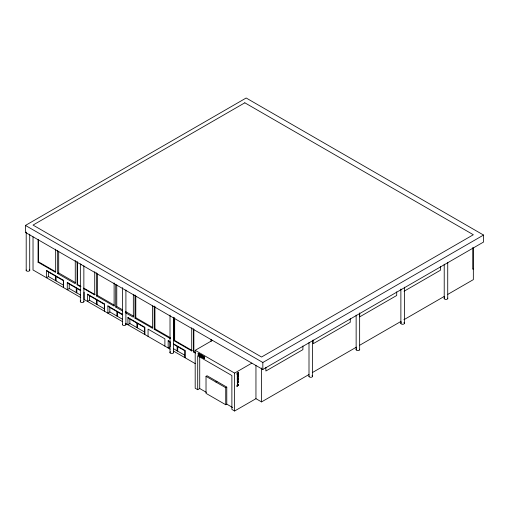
<?xml version="1.0" encoding="UTF-8"?>
<svg xmlns="http://www.w3.org/2000/svg" width="509" height="509" viewBox="0 0 509 509"><rect width="100%" height="100%" fill="white"/><g stroke="black" fill="none" stroke-linecap="round" stroke-linejoin="round"><path stroke-width="0.76" d="M236.959 386.166L237.448 384.206C238.231 383.487 238.536 386.636 238.027 385.294L236.959 386.166L237.97 385.135L237.563 384.371M237.748 384.473L237.34 385.288L237.97 385.135M237.143 386.274L237.875 384.174M238.53 372.652L237.913 373.943L238.078 372.703C239.02 378.333 237.544 369.165 238.339 374.439M237.913 373.943L237.289 373.371L237.658 374.16L238.155 372.887M237.658 374.16L238.339 372.995M203.307 358.037L203.785 356.421L204.516 358.521L203.441 357.642M204.516 358.521L203.492 357.483L204.026 356.561M203.492 357.483L203.899 356.714L204.128 357.636L203.715 356.822M203.11 357.922L203.785 356.421M198.523 353.615L198.345 355.167L198.16 353.386L198.79 354.684L199.14 353.952L199.592 353.997L198.72 354.926L198.345 353.723L199.019 354.888L199.394 354.118M198.79 354.684L199.324 353.844M63.37 280.224L63.37 287.49L63.37 280.224L46.542 270.508L46.542 277.774L48.489 276.54L48.489 272.073L46.542 270.508M104.364 303.892L104.364 311.158L104.364 303.892L87.535 294.177L87.535 301.443L89.482 300.208L89.482 295.742L87.535 294.177M144.76 327.211L144.76 334.483L144.76 327.211L127.931 317.495L127.931 324.767L129.871 323.533L129.871 319.067L127.931 317.495M184.99 350.44L184.99 357.712L184.99 350.44L173.55 343.829M67.283 282.482L69.224 284.054L69.224 288.514L67.283 289.748L67.283 282.482L80.746 290.251M107.895 305.928L109.836 307.5L109.836 311.96L107.895 313.194L107.895 305.928L122.701 314.473M25.45 225.436L246.165 98.002L483.55 235.056L483.55 242.042L262.835 369.477L25.45 232.422L25.45 225.436L262.835 362.484L483.55 235.056M38.067 239.771L38.067 262.224L38.614 261.906L55.545 271.685M57.663 250.313L57.663 273.537L58.7 272.939L75.631 282.711M77.114 261.543L77.114 284.773L77.546 284.525L80.931 286.478M96.513 272.741L96.513 295.971L97.429 295.436L114.36 305.215M115.728 284.614L115.728 307.067L116.771 306.463L122.185 309.593M135.006 294.966L135.006 318.195L135.801 317.737L152.732 327.51M154.208 306.055L154.208 329.278L154.94 328.859L170.515 337.849M174.123 340.776L174.67 340.457L192.281 350.625L191.728 350.943L174.123 340.776L174.123 317.552M206.393 392.375L199.725 388.526L197.708 389.69L195.189 388.233L195.189 350.326L212.425 340.368M193.42 328.693L193.42 351.923L193.853 351.674L195.202 352.457M198.16 353.386L198.605 353.431L198.968 354.576M198.16 355.066L198.523 355.066M199.884 354.169C198.644 355.511 202.334 357.089 199.7 355.956L199.7 354.277L200.794 354.894M200.075 354.938L200.743 355.524L199.897 354.588L201.278 354.977L201.863 356.644L201.1 355.078L199.7 354.277M199.216 355.67C199.948 355.963 198.637 355.187 199.216 354.226M199.7 355.956L200.794 356.37M201.647 357.076L201.189 355.155L201.863 357.203L202.048 355.416L201.679 355.422L201.679 356.745M201.679 355.422L202.048 355.416M200.82 354.926C200.476 356.714 201.456 357.248 201.189 355.155M200.82 356.599L201.189 356.599M202.786 356.834C203.619 358.164 201.92 356.364 202.086 357.229L203.04 357.598L202.296 356.198L203.015 356.535L203.199 356.16L202.576 355.727A0.655 0.375 60 0 0 202.353 355.778L202.283 356.096M203.002 356.529L203.199 356.16M202.086 357.229L202.283 356.854M226.779 404.14L225.735 404.738L206.024 393.355L206.024 376.348L207.061 375.744L226.779 387.126L226.779 404.14L232.607 407.505M215.88 382.036L216.917 381.438M195.189 350.326L234.617 373.091L251.853 363.133M237.105 373.262L237.468 373.498L237.289 375.05L237.105 373.262L237.55 373.218M237.105 374.942L237.468 374.942M238.155 374.331L238.53 374.331M237.27 375.954L238.365 375.534L237.27 375.954L237.27 377.627L238.365 377.016M237.455 377.735L237.468 376.036L238.365 375.731M237.455 376.056L238.365 375.534M238.314 376.221L237.652 376.8L238.314 376.418L238.129 376.113L237.652 376.603L237.652 376.145M237.27 377.627L238.365 377.214M237.207 378.779L237.569 379.008L237.391 380.56L237.207 378.779C238.263 378.41 238.441 380.948 237.48 378.62M238.066 379.606C238.167 375.419 238.95 382.66 237.385 378.9L237.665 378.721M238.428 378.282L238.066 378.282M237.207 380.452L237.569 380.458M238.027 379.981L238.428 379.962M206.024 376.348L225.735 387.731L226.779 387.126M238.078 381.406L237.468 381.419A0.655 0.375 -60 0 0 237.251 381.718C237.811 382.494 237.601 382.647 237.576 383.022C239.122 382.094 236.392 381.903 238.091 381.126M237.34 382.991C239.313 383.398 236.863 381.546 238.263 381.508M238.027 385.294L238.365 385.567M404.076 291.237L440.412 270.254L440.412 266.621M473.338 268.898L472.791 269.216L472.791 247.539M197.708 389.69L197.708 355.804L231.881 375.534L231.881 409.421L234.617 410.998L255.951 398.681L261.55 401.913L308.995 374.516M312.437 372.531L356.44 347.125M359.882 345.14L401.137 321.319M403.891 319.728L444.459 296.308M447.901 294.323L473.338 279.632L473.338 247.991M237.162 382.889C238.422 383.131 237.748 382.38 237.429 381.826A0.655 0.375 -60 0 1 237.646 381.521L238.276 381.235M199.14 353.952L199.407 355.785M203.6 356.529L204.332 358.629M125.57 311.546L133.695 316.235M203.186 356.421C201.596 354.805 204.427 359.189 202.098 356.955M83.641 288.043L95.151 294.692M200.559 355.626L200.075 355.136L200.075 355.759M203.676 357.375L204.128 357.636M38.067 262.224L55.672 272.391L55.672 249.162M57.663 273.537L75.268 283.704L75.268 260.474M77.114 284.773L80.505 286.726M83.89 288.679L94.725 294.934L94.725 271.711M96.513 295.971L114.118 306.132L114.118 282.909M115.728 307.067L122.504 310.974M125.208 312.539L133.333 317.228L133.333 294.775M135.006 318.195L152.611 328.356L152.611 305.909M154.208 329.278L170.458 338.663M193.42 351.923L195.456 353.093M168.161 340.725L170.108 342.296L170.108 346.756L168.161 347.991L168.161 340.725L170.184 341.889M48.489 272.073L63.065 280.491M69.224 284.054L80.638 290.639M89.482 295.742L104.059 304.159M109.836 307.5L122.516 314.817M129.871 319.067L144.454 327.484M173.302 344.135L184.684 350.707M48.489 276.54L63.065 284.957M69.224 288.514L80.638 295.105M89.482 300.208L104.059 308.626M109.836 311.96L122.516 319.283M129.871 323.533L144.454 331.951M173.302 348.601L184.684 355.174M80.746 297.523L33.028 269.974L33.028 236.806M122.701 321.745L84.112 299.464L84.112 292.198M125.36 323.285L170.184 349.161M173.55 351.102L195.271 363.642M202.754 356.764L202.334 356.275M202.27 357.121L202.849 357.445L202.175 355.886A0.655 0.375 60 0 1 202.391 355.829L203.015 356.268M237.569 379.008L238.212 380.083M237.366 373.11L237.728 373.835M237.468 373.498L237.843 374.261M237.69 384.066L238.18 385.466M447.729 262.345L447.729 298.668M444.217 264.171L444.217 298.668M404.381 287.171L404.381 323.495M400.876 288.997L400.876 323.495M396.708 291.854L396.708 295.487L359.685 316.865L359.685 313.226M359.647 312.952L359.647 349.823M356.141 315.071L356.141 349.823M350.237 318.685L350.237 322.318L313.213 343.696L313.213 340.057M312.507 340.209L312.507 376.539M309.001 342.576L309.001 376.539M302.9 346.012L302.9 349.645L265.883 371.023L265.883 367.383M262.835 362.484L262.835 369.477M261.55 367.95L261.55 401.913M255.951 365.513L255.951 398.681M238.352 372.543L238.352 374.223M238.244 378.174L238.244 379.854M237.652 376.8L237.652 377.423M237.391 380.56L237.391 378.881L237.385 380.35M237.289 373.371L237.289 375.05M234.617 373.091L234.617 410.998M225.735 387.731L225.735 404.738M211.458 339.382L211.458 340.935M211.025 339.63L211.025 341.183M201.863 355.524L201.863 357.203M201.004 354.818L201.004 356.707M199.725 356.217L199.725 388.526M198.345 353.278L198.345 355.167M193.853 329.221L193.853 351.674M191.728 327.713L191.728 350.943M177.717 346.686L177.717 351.153M177.138 346.349L177.138 350.816M174.67 318.004L174.67 340.457M173.518 317.228L173.518 352.762M170.012 315.103L170.012 352.762M164.891 346.107L164.891 338.835L148.062 329.119L148.062 336.392M154.94 306.405L154.94 328.859M137.487 323.463L137.487 327.923M136.902 323.126L136.902 327.586M135.801 296.06L135.801 317.737M125.908 289.984L125.908 324.729M122.395 287.61L122.395 324.729M117.452 311.89L117.452 316.356M116.866 311.553L116.866 316.019M116.771 284.786L116.771 306.463M97.429 273.759L97.429 295.436M97.092 300.138L97.092 304.605M96.506 299.801L96.506 304.267M83.864 265.711L83.864 301.786M80.352 301.786L80.352 263.878A1.813 1.05 0 0 0 81.637 264.623M77.546 262.071L77.546 284.525M76.84 288.444L76.84 292.91M76.255 288.107L76.255 292.573M58.7 251.261L58.7 272.939M56.098 276.47L56.098 280.936M55.513 276.132L55.513 280.599M38.614 239.459L38.614 261.906M29.713 234.178L29.713 270.508M26.201 232.059L26.201 270.508M173.518 352.222A1.813 1.05 0 0 1 171.298 353.507A1.813 1.05 0 0 1 170.483 351.751M83.864 301.245A1.813 1.05 0 0 1 81.637 302.531A1.813 1.05 0 0 1 80.823 300.774M125.437 323.718A1.813 1.05 0 0 1 124.622 325.474A1.813 1.05 0 0 1 122.395 324.188M26.672 233.071A1.813 1.05 0 0 1 26.201 232.6M29.242 269.496A1.813 1.05 0 0 1 28.428 271.252A1.813 1.05 0 0 1 26.201 269.967M312.036 375.521A1.813 1.05 0 0 1 311.228 377.277A1.813 1.05 0 0 1 309.001 375.992M403.917 322.483A1.813 1.05 0 0 1 403.917 323.966A1.813 1.05 0 0 1 401.346 323.966A1.813 1.05 0 0 1 401.346 322.483M359.647 349.276A1.813 1.05 0 0 1 357.426 350.561A1.813 1.05 0 0 1 356.612 348.811M447.729 298.128A1.813 1.05 0 0 1 445.502 299.413A1.813 1.05 0 0 1 444.688 297.657M244.823 102.805L33.028 225.08L261.55 357.013L473.338 234.738L244.823 102.805"/></g></svg>
